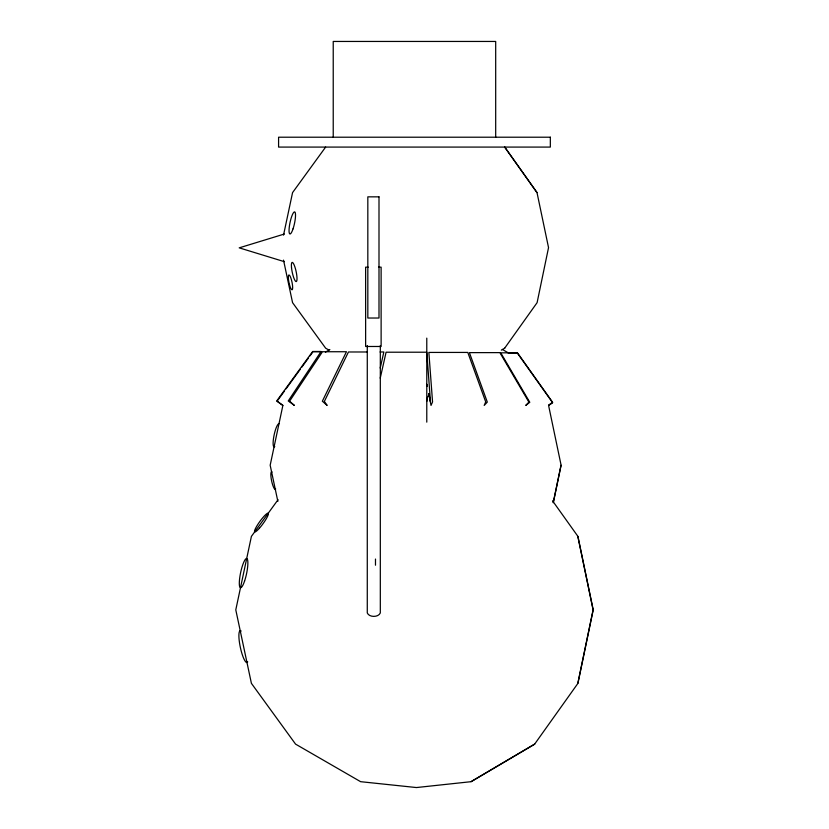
<?xml version="1.0" encoding="UTF-8"?>
<svg xmlns="http://www.w3.org/2000/svg" width="829" height="829" viewBox="0 0 829 829"><rect width="100%" height="100%" fill="white"/><g stroke="black" fill="none" stroke-linecap="round" stroke-linejoin="round"><path stroke-width="1.24" d="M553.233 502.623L561.005 465.235M553.337 502.623L561.109 465.235L548.58 405.422L552.601 402.293L517.462 352.822L500.747 352.822L529.793 402.293L525.762 405.422L528.892 402.096L499.846 352.626L469.401 352.626L487.317 402.096L484.188 405.422L485.711 401.899L467.794 352.429L428.862 352.429L432.551 401.899L431.028 405.422L428.717 393.557L429.256 396.169A82.537 4.891 -90 0 1 430.469 401.682L426.78 352.211L386.086 352.211L380.231 378.179M577.813 683.345L593.087 609.864L577.813 536.394M283.528 235.125L292.564 192.597L325.631 147.085M284.565 390.905L277.083 401.205L282.876 405.422L270.171 465.235L277.85 501.369M380.221 368.055L383.848 351.983L380.055 351.983M504.674 348.17L537.099 302.658L548.539 247.622L537.005 192.597L504.737 147.085M286.067 388.842L300.295 369.257M301.787 367.195L308.533 357.921M310.025 355.859L313.02 351.734L321.6 351.734M278.047 499.711L251.405 536.394L235.788 609.864L251.405 683.345L295.559 744.121L360.615 781.685L416.438 787.55L471.069 781.685L534.726 744.121M548.674 405.422L552.477 402.469M548.58 405.422L552.591 402.635L517.306 352.999L508.374 352.999M501.348 350.128L504.737 348.17M471.027 781.685L534.643 744.121L577.927 683.345L593.212 609.864L577.927 536.394L552.508 500.768M325.445 352.128L329.859 349.579M284.326 234.037L239.208 247.85L284.326 261.663M368.211 267.156L365.63 267.156L365.63 346.481L381.122 346.481L381.122 267.156L378.532 267.156M367.413 351.983L348.449 351.983L324.346 401.454L327.154 405.422L322.346 401.205L346.449 351.734L322.46 351.734L289.59 401.205L294.399 405.422L288.243 400.956L321.103 351.486L312.668 351.486L276.72 400.956L282.876 405.422M328.958 350.087L325.631 348.17L292.564 302.658L283.528 260.13M502.415 349.444L509.089 353.351M504.674 147.085L537.005 192.597M429.256 396.169L428.624 395.443L427.681 396.925A82.537 4.891 -90 0 0 426.78 401.454M426.78 384.594L427.163 386.397L426.78 384.304M495.69 137.21L495.69 41.45L333.227 41.45L333.227 137.21M426.78 338.128L426.78 422.148M380.314 345.527L380.314 612.942C378.418 617.532 369.174 617.532 367.278 612.942L367.278 345.527M375.485 559.057L375.485 565.212M274.772 446.593A11.793 2.414 -78 0 1 273.86 436.334A11.793 2.414 -78 0 1 278.979 423.795M247.705 661.801A16.269 3.337 78 0 1 240.327 647.304A16.269 3.337 78 0 1 241.166 631.056M275.694 488.965A8.964 1.845 78 0 1 271.632 480.975A8.964 1.845 78 0 1 272.099 472.022M550.332 137.21L278.585 137.21L278.585 147.085L550.332 147.085L550.332 137.21M378.998 196.846L367.827 196.846L367.827 318.025L378.998 318.025L378.998 196.846M244.596 580.984A14.953 3.015 -78 0 0 246.7 558.508A14.953 3.015 -78 0 0 239.488 579.896A14.953 3.015 -78 0 0 244.596 580.984M293.041 228.856A11.295 2.28 -78 0 0 294.627 211.872A11.295 2.28 -78 0 0 289.176 228.037A11.295 2.28 -78 0 0 293.041 228.856M288.326 277.363A7.554 1.523 78 0 0 291.621 289.601A7.554 1.523 78 0 0 291.528 280.15A7.554 1.523 78 0 0 288.326 277.363M291.507 267.56A9.803 1.979 78 0 0 296.243 281.58A9.803 1.979 78 0 0 294.865 266.845A9.803 1.979 78 0 0 291.507 267.56M259.436 528.197A11.533 1.938 -54 0 0 268.244 513.203A11.533 1.938 -54 0 0 256.721 526.218A11.533 1.938 -54 0 0 259.436 528.197"/></g></svg>
